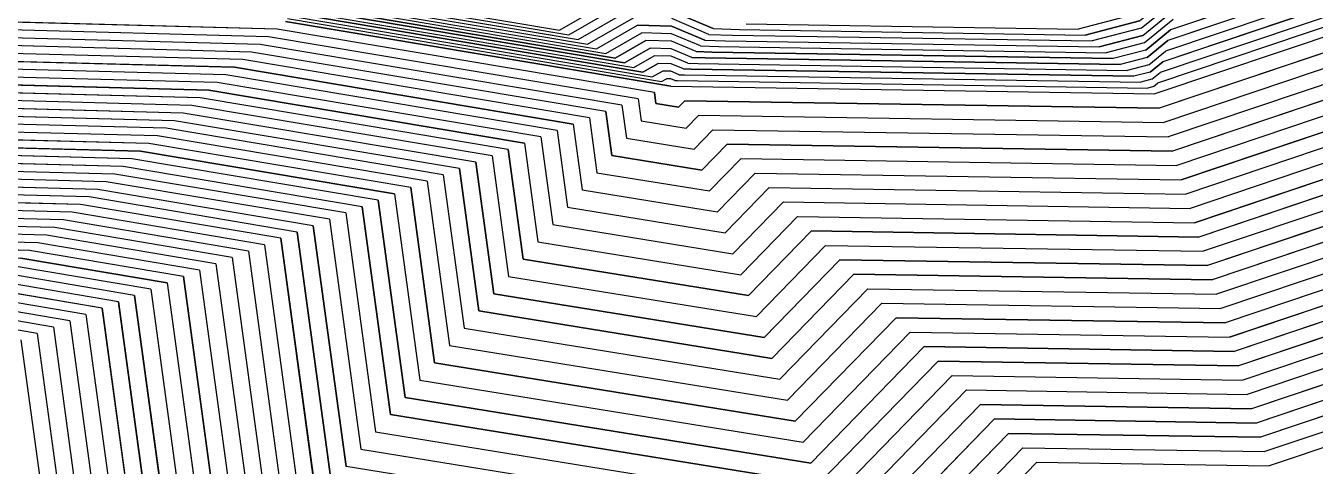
# Model space of a CAD drawing. Extents: x 7084 to 11035, y 13750 to 16729.
# Drawn here: x 8793 to 9570, y 14424 to 14690 of the extents above; entities that cross this region are included whole.
import ezdxf

# ---------------------------------------------------------------- set-up
doc = ezdxf.new("R2010")
doc.units = 0
doc.layers.add('Level 1', color=7, linetype='Continuous')

msp = doc.modelspace()

# ---------------------------------------------------------------- linework, layer by layer
at = {"layer": 'Level 1'}
for p, q in [((9668.2, 14743.65), (9481.11, 14680.63)), ((9663.54, 14747.99), (9482.68, 14687.07)), ((9677.52, 14734.99), (9477.95, 14667.77)), ((9672.86, 14739.32), (9479.53, 14674.2)), ((9686.84, 14726.32), (9474.8, 14654.9)), ((9682.18, 14730.66), (9476.38, 14661.33)), ((9691.5, 14721.99), (9473.23, 14648.47)), ((8960.92, 14710.9), (9120.05, 14684.11)), ((8961.97, 14712.6), (9114.47, 14686.93)), ((9689.79, 14711.9), (9475.88, 14639.84)), ((8955.67, 14702.36), (9147.95, 14670)), ((8956.72, 14704.07), (9142.37, 14672.82)), ((8957.77, 14705.78), (9136.79, 14675.64)), ((8958.82, 14707.48), (9131.21, 14678.47)), ((8959.87, 14709.19), (9125.63, 14681.29)), ((9114.47, 14686.93), (9151.49, 14708.2)), ((9120.05, 14684.11), (9153.99, 14703.61)), ((9464.96, 14688.05), (9487.41, 14706.37)), ((8951.47, 14695.53), (9170.27, 14658.71)), ((8952.52, 14697.24), (9164.69, 14661.53)), ((8953.57, 14698.95), (9159.11, 14664.35)), ((8954.62, 14700.65), (9153.53, 14667.17)), ((9125.63, 14681.29), (9156.48, 14699.01)), ((9207.03, 14687.85), (9182.08, 14698.36)), ((9463.12, 14696.85), (9427.01, 14687.46)), ((9465.88, 14683.65), (9485.83, 14699.93)), ((9688.07, 14701.8), (9478.53, 14631.22)), ((8939.07, 14682.92), (8771.43, 14687.33)), ((8944.22, 14687.52), (8773.09, 14692.02)), ((9171.64, 14649.24), (8944.22, 14687.52)), ((8949.37, 14692.12), (9181.43, 14653.06)), ((9181.43, 14653.06), (8949.37, 14692.12)), ((8950.42, 14693.83), (9175.85, 14655.88)), ((9131.21, 14678.47), (9158.98, 14694.42)), ((9136.79, 14675.64), (9161.47, 14689.82)), ((9181.95, 14689.3), (9161.47, 14689.82)), ((9201.91, 14680.89), (9181.95, 14689.3)), ((9204.47, 14684.37), (9182.02, 14693.83)), ((9207.03, 14687.85), (9222.79, 14687.2)), ((9222.79, 14687.2), (9431.21, 14683.91)), ((9226.92, 14690.61), (9427.01, 14687.46)), ((9464.04, 14692.45), (9431.21, 14683.91)), ((9464.96, 14688.05), (9435.42, 14680.37)), ((9466.79, 14679.25), (9484.26, 14693.5)), ((9467.71, 14674.86), (9482.68, 14687.07)), ((9686.36, 14691.71), (9481.18, 14622.6)), ((8933.92, 14678.32), (8769.78, 14682.64)), ((9161.85, 14645.43), (8939.07, 14682.92)), ((9142.37, 14672.82), (9163.97, 14685.23)), ((9147.95, 14670), (9166.46, 14680.63)), ((9181.89, 14684.77), (9163.97, 14685.23)), ((9181.82, 14680.24), (9166.46, 14680.63)), ((9196.79, 14673.94), (9181.82, 14680.24)), ((9199.35, 14677.42), (9181.89, 14684.77)), ((9201.91, 14680.89), (9214.51, 14680.37)), ((9204.47, 14684.37), (9218.65, 14683.78)), ((9214.51, 14680.37), (9439.62, 14676.82)), ((9218.65, 14683.78), (9435.42, 14680.37)), ((9465.88, 14683.65), (9439.62, 14676.82)), ((9466.79, 14679.25), (9443.82, 14673.28)), ((9468.63, 14670.46), (9481.11, 14680.63)), ((9684.64, 14681.62), (9483.83, 14613.97)), ((8923.62, 14669.13), (8766.47, 14673.26)), ((8928.77, 14673.72), (8768.12, 14677.95)), ((9142.27, 14637.79), (8928.77, 14673.72)), ((9152.06, 14641.61), (8933.92, 14678.32)), ((9153.53, 14667.17), (9168.95, 14676.04)), ((9159.11, 14664.35), (9171.45, 14671.44)), ((9181.76, 14675.71), (9168.95, 14676.04)), ((9181.69, 14671.18), (9171.45, 14671.44)), ((9194.23, 14670.46), (9181.76, 14675.71)), ((9196.79, 14673.94), (9206.24, 14673.54)), ((9199.35, 14677.42), (9210.38, 14676.96)), ((9206.24, 14673.54), (9448.02, 14669.73)), ((9210.38, 14676.96), (9443.82, 14673.28)), ((9467.71, 14674.86), (9448.02, 14669.73)), ((9469.55, 14666.06), (9479.53, 14674.2)), ((9682.92, 14671.52), (9486.48, 14605.35)), ((8913.33, 14659.93), (8763.15, 14663.88)), ((8918.48, 14664.53), (8764.81, 14668.57)), ((9122.69, 14630.15), (8918.48, 14664.53)), ((9132.48, 14633.97), (8923.62, 14669.13)), ((9164.69, 14661.53), (9173.94, 14666.85)), ((9181.62, 14666.65), (9173.94, 14666.85)), ((9189.11, 14663.5), (9181.62, 14666.65)), ((9191.67, 14666.98), (9181.69, 14671.18)), ((9189.11, 14663.5), (9193.84, 14663.3)), ((9191.67, 14666.98), (9197.97, 14666.72)), ((9194.23, 14670.46), (9202.11, 14670.13)), ((9197.97, 14666.72), (9456.42, 14662.65)), ((9202.11, 14670.13), (9452.22, 14666.19)), ((9468.63, 14670.46), (9452.22, 14666.19)), ((9469.55, 14666.06), (9456.42, 14662.65)), ((9470.47, 14661.66), (9477.95, 14667.77)), ((8908.18, 14655.33), (8761.5, 14659.19)), ((9112.9, 14626.34), (8913.33, 14659.93)), ((9170.27, 14658.71), (9176.44, 14662.25)), ((9175.85, 14655.88), (9178.93, 14657.66)), ((9181.56, 14662.12), (9176.44, 14662.25)), ((9181.49, 14657.59), (9178.93, 14657.66)), ((9183.99, 14656.54), (9181.49, 14657.59)), ((9186.55, 14660.02), (9181.56, 14662.12)), ((9183.99, 14656.54), (9185.56, 14656.47)), ((9185.56, 14656.47), (9469.03, 14652.01)), ((9186.55, 14660.02), (9189.7, 14659.89)), ((9189.7, 14659.89), (9464.83, 14655.56)), ((9193.84, 14663.3), (9460.62, 14659.1)), ((9470.47, 14661.66), (9460.62, 14659.1)), ((9471.39, 14657.26), (9464.83, 14655.56)), ((9471.39, 14657.26), (9476.38, 14661.33)), ((9681.21, 14661.43), (9489.13, 14596.73)), ((8897.88, 14646.13), (8758.18, 14649.81)), ((8903.03, 14650.73), (8759.84, 14654.5)), ((9093.32, 14618.7), (8903.03, 14650.73)), ((9103.11, 14622.52), (8908.18, 14655.33)), ((9171.64, 14649.24), (9172.54, 14642.65)), ((9181.43, 14653.06), (9473.23, 14648.47)), ((9472.31, 14652.86), (9469.03, 14652.01)), ((9472.31, 14652.86), (9474.8, 14654.9)), ((9679.49, 14651.33), (9491.78, 14588.1)), ((8887.58, 14636.93), (8754.87, 14640.43)), ((8892.73, 14641.53), (8756.53, 14645.12)), ((9073.74, 14611.07), (8892.73, 14641.53)), ((9083.53, 14614.88), (8897.88, 14646.13)), ((9152.06, 14641.61), (9154.76, 14621.82)), ((9161.85, 14645.43), (9163.65, 14632.23)), ((9172.54, 14642.65), (9186.12, 14640.45)), ((9186.12, 14640.45), (9189.91, 14644.35)), ((9189.91, 14644.35), (9475.88, 14639.84)), ((9677.78, 14641.24), (9494.43, 14579.48)), ((8882.44, 14632.33), (8753.22, 14635.74)), ((9063.95, 14607.25), (8887.58, 14636.93)), ((9132.48, 14633.97), (9136.97, 14600.99)), ((9142.27, 14637.79), (9145.86, 14611.4)), ((9190.81, 14627.83), (9198.4, 14635.63)), ((9198.4, 14635.63), (9478.53, 14631.22)), ((8872.14, 14623.14), (8749.9, 14626.35)), ((8877.29, 14627.74), (8751.56, 14631.04)), ((9044.37, 14599.61), (8877.29, 14627.74)), ((9054.16, 14603.43), (8882.44, 14632.33)), ((9112.9, 14626.34), (9119.19, 14580.16)), ((9122.69, 14630.15), (9128.08, 14590.58)), ((9163.65, 14632.23), (9190.81, 14627.83)), ((9195.5, 14615.22), (9206.88, 14626.92)), ((9206.88, 14626.92), (9481.18, 14622.6)), ((9676.06, 14631.15), (9497.08, 14570.86)), ((8861.84, 14613.94), (8746.59, 14616.97)), ((8866.99, 14618.54), (8748.25, 14621.66)), ((9024.79, 14591.98), (8866.99, 14618.54)), ((9034.58, 14595.79), (8872.14, 14623.14)), ((9093.32, 14618.7), (9101.41, 14559.33)), ((9103.11, 14622.52), (9110.3, 14569.75)), ((9154.76, 14621.82), (9195.5, 14615.22)), ((9200.19, 14602.61), (9215.37, 14618.2)), ((9215.37, 14618.2), (9483.83, 14613.97)), ((9674.35, 14621.05), (9499.73, 14562.23)), ((8856.69, 14609.34), (8744.94, 14612.28)), ((9005.21, 14584.34), (8856.69, 14609.34)), ((9015, 14588.16), (8861.84, 14613.94)), ((9073.74, 14611.07), (9083.63, 14538.5)), ((9083.53, 14614.88), (9092.52, 14548.92)), ((9145.86, 14611.4), (9200.19, 14602.61)), ((9204.88, 14590), (9223.86, 14609.49)), ((9223.86, 14609.49), (9486.48, 14605.35)), ((9672.63, 14610.96), (9502.37, 14553.61)), ((8846.4, 14600.14), (8741.62, 14602.9)), ((8851.54, 14604.74), (8743.28, 14607.59)), ((8995.42, 14580.52), (8851.54, 14604.74)), ((9054.16, 14603.43), (9065.85, 14517.68)), ((9063.95, 14607.25), (9074.74, 14528.09)), ((8841.25, 14595.54), (8739.97, 14598.21)), ((8975.84, 14572.89), (8841.25, 14595.54)), ((8985.63, 14576.71), (8846.4, 14600.14)), ((9034.58, 14595.79), (9048.06, 14496.85)), ((9044.37, 14599.61), (9056.95, 14507.26)), ((9136.97, 14600.99), (9204.88, 14590)), ((9209.57, 14577.38), (9232.34, 14600.77)), ((9232.34, 14600.77), (9489.13, 14596.73)), ((9670.91, 14600.87), (9505.02, 14544.99)), ((8830.95, 14586.35), (8736.66, 14588.83)), ((8836.1, 14590.94), (8738.31, 14593.52)), ((8956.26, 14565.25), (8830.95, 14586.35)), ((8966.05, 14569.07), (8836.1, 14590.94)), ((9015, 14588.16), (9030.28, 14476.02)), ((9024.79, 14591.98), (9039.17, 14486.43)), ((9128.08, 14590.58), (9209.57, 14577.38)), ((9214.26, 14564.77), (9240.83, 14592.06)), ((9240.83, 14592.06), (9491.78, 14588.1)), ((9669.2, 14590.77), (9507.67, 14536.36)), ((8820.65, 14577.15), (8733.34, 14579.45)), ((8825.8, 14581.75), (8735, 14584.14)), ((8946.47, 14561.44), (8825.8, 14581.75)), ((8995.42, 14580.52), (9012.5, 14455.19)), ((9005.21, 14584.34), (9021.39, 14465.61)), ((9119.19, 14580.16), (9214.26, 14564.77)), ((9218.95, 14552.16), (9249.31, 14583.34)), ((9249.31, 14583.34), (9494.43, 14579.48)), ((9667.48, 14580.68), (9510.32, 14527.74)), ((8815.51, 14572.55), (8731.69, 14574.75)), ((8926.89, 14553.8), (8815.51, 14572.55)), ((8936.68, 14557.62), (8820.65, 14577.15)), ((8975.84, 14572.89), (8994.72, 14434.36)), ((8985.63, 14576.71), (9003.61, 14444.78)), ((9223.65, 14539.54), (9257.8, 14574.62)), ((9257.8, 14574.62), (9497.08, 14570.86)), ((9665.77, 14570.59), (9512.97, 14519.12)), ((8805.21, 14563.35), (8728.38, 14565.37)), ((8810.36, 14567.95), (8730.03, 14570.06)), ((8907.32, 14546.16), (8805.21, 14563.35)), ((8917.11, 14549.98), (8810.36, 14567.95)), ((8956.26, 14565.25), (8976.94, 14413.54)), ((8966.05, 14569.07), (8985.83, 14423.95)), ((9110.3, 14569.75), (9218.95, 14552.16)), ((9228.34, 14526.93), (9266.28, 14565.91)), ((9266.28, 14565.91), (9499.73, 14562.23)), ((8794.91, 14554.15), (8725.06, 14555.99)), ((8800.06, 14558.75), (8726.72, 14560.68)), ((8897.53, 14542.35), (8800.06, 14558.75)), ((8936.68, 14557.62), (8959.15, 14392.71)), ((8946.47, 14561.44), (8968.05, 14403.12)), ((9101.41, 14559.33), (9223.65, 14539.54)), ((9233.03, 14514.32), (9274.77, 14557.19)), ((9274.77, 14557.19), (9502.37, 14553.61)), ((9664.05, 14560.49), (9515.62, 14510.49)), ((8877.95, 14534.71), (8789.76, 14549.55)), ((8887.74, 14538.53), (8794.91, 14554.15)), ((8917.11, 14549.98), (8941.37, 14371.88)), ((8926.89, 14553.8), (8950.26, 14382.29)), ((9092.52, 14548.92), (9228.34, 14526.93)), ((9237.72, 14501.71), (9283.26, 14548.48)), ((9283.26, 14548.48), (9505.02, 14544.99)), ((9662.33, 14550.4), (9518.27, 14501.87)), ((8858.37, 14527.08), (8779.47, 14540.36)), ((8868.16, 14530.89), (8784.61, 14544.96)), ((8897.53, 14542.35), (8923.59, 14351.05)), ((8907.32, 14546.16), (8932.48, 14361.46)), ((9242.41, 14489.09), (9291.74, 14539.76)), ((9291.74, 14539.76), (9507.67, 14536.36)), ((9660.62, 14540.3), (9520.92, 14493.25)), ((8848.58, 14523.26), (8774.32, 14535.76)), ((8877.95, 14534.71), (8905.81, 14330.22)), ((8887.74, 14538.53), (8914.7, 14340.64)), ((9083.63, 14538.5), (9233.03, 14514.32)), ((8829, 14515.62), (8764.02, 14526.56)), ((8838.79, 14519.44), (8769.17, 14531.16)), ((8858.37, 14527.08), (8888.03, 14309.39)), ((8868.16, 14530.89), (8896.92, 14319.81)), ((9074.74, 14528.09), (9237.72, 14501.71)), ((9247.1, 14476.48), (9300.23, 14531.05)), ((9300.23, 14531.05), (9510.32, 14527.74)), ((9658.9, 14530.21), (9523.57, 14484.63)), ((8809.42, 14507.99), (8753.72, 14517.36)), ((8819.21, 14511.8), (8758.87, 14521.96)), ((8838.79, 14519.44), (8870.25, 14288.57)), ((8848.58, 14523.26), (8879.14, 14298.98)), ((9065.85, 14517.68), (9242.41, 14489.09)), ((9251.79, 14463.87), (9308.71, 14522.33)), ((9308.71, 14522.33), (9512.97, 14519.12)), ((9657.19, 14520.12), (9526.22, 14476)), ((8799.63, 14504.17), (8748.58, 14512.76)), ((8819.21, 14511.8), (8852.46, 14267.74)), ((8829, 14515.62), (8861.35, 14278.15)), ((9256.48, 14451.25), (9317.2, 14513.62)), ((9317.2, 14513.62), (9515.62, 14510.49)), ((9655.47, 14510.02), (9528.87, 14467.38)), ((8789.84, 14500.35), (8825.79, 14236.49)), ((8799.63, 14504.17), (8834.68, 14246.91)), ((8809.42, 14507.99), (8843.57, 14257.32)), ((9056.95, 14507.26), (9247.1, 14476.48)), ((9261.17, 14438.64), (9325.68, 14504.9)), ((9325.68, 14504.9), (9518.27, 14501.87)), ((9048.06, 14496.85), (9251.79, 14463.87)), ((9265.86, 14426.03), (9334.17, 14496.19)), ((9334.17, 14496.19), (9520.92, 14493.25)), ((9653.76, 14499.93), (9531.52, 14458.76)), ((9039.17, 14486.43), (9256.48, 14451.25)), ((9270.55, 14413.41), (9342.66, 14487.47)), ((9342.66, 14487.47), (9523.57, 14484.63)), ((9652.04, 14489.84), (9534.17, 14450.13)), ((9275.24, 14400.8), (9351.14, 14478.76)), ((9351.14, 14478.76), (9526.22, 14476)), ((9650.32, 14479.74), (9536.82, 14441.51)), ((9030.28, 14476.02), (9261.17, 14438.64)), ((9279.93, 14388.19), (9359.63, 14470.04)), ((9359.63, 14470.04), (9528.87, 14467.38)), ((9648.61, 14469.65), (9539.47, 14432.89)), ((9021.39, 14465.61), (9265.86, 14426.03)), ((9012.5, 14455.19), (9270.55, 14413.41)), ((9284.63, 14375.58), (9368.11, 14461.33)), ((9368.11, 14461.33), (9531.52, 14458.76)), ((9646.89, 14459.55), (9542.12, 14424.26)), ((9289.32, 14362.96), (9376.6, 14452.61)), ((9376.6, 14452.61), (9534.17, 14450.13)), ((9003.61, 14444.78), (9275.24, 14400.8)), ((9294.01, 14350.35), (9385.08, 14443.9)), ((9385.08, 14443.9), (9536.82, 14441.51)), ((8994.72, 14434.36), (9279.93, 14388.19)), ((9298.7, 14337.74), (9393.57, 14435.18)), ((9393.57, 14435.18), (9539.47, 14432.89)), ((9303.39, 14325.12), (9402.06, 14426.47)), ((9402.06, 14426.47), (9542.12, 14424.26))]:
    msp.add_line(p, q, dxfattribs=at)
for points in [[(8949.3, 16008.69), (9226.13, 15817.39), (9301.12, 15815.05), (9343.31, 15800.2), (9386.27, 15783.8), (9758.67, 15882.75), (9876.63, 15850.72), (10071.07, 15596.75), (10087.55, 15382.37), (10086.77, 15289.41), (10058.64, 15167.54), (10022.39, 14560.67), (9997.39, 14520.83), (9634.88, 14388.9), (9560.67, 14363.9), (9461.46, 14365.46), (9336.22, 14236.83), (8888.03, 14309.39), (8858.37, 14527.08), (8779.47, 14540.36), (8720.09, 14541.92), (8671.66, 14541.92), (8642.76, 14551.29), (8260.47, 14703.01)], [(8949.3, 16008.69), (9226.13, 15817.39), (9301.12, 15815.05), (9343.31, 15800.2), (9386.27, 15783.8), (9758.67, 15882.75), (9876.63, 15850.72), (10071.07, 15596.75), (10087.55, 15382.37), (10086.77, 15289.41), (10058.64, 15167.54), (10022.39, 14560.67), (9997.39, 14520.83), (9634.88, 14388.9), (9560.67, 14363.9), (9461.46, 14365.46), (9336.22, 14236.83), (8888.03, 14309.39), (8858.37, 14527.08), (8779.47, 14540.36), (8720.09, 14541.92), (8671.66, 14541.92), (8642.76, 14551.29), (8260.47, 14703.01)], [(9878.24, 15873.73), (10084.47, 15604.37), (10101.94, 15377), (10101.25, 15294.97), (10076.44, 15187.44), (10037.99, 14543.79), (10015.93, 14508.64), (9631.45, 14368.71), (9565.97, 14346.65), (9478.43, 14348.03), (9345.61, 14211.61), (8870.25, 14288.57), (8838.79, 14519.44), (8769.17, 14531.16), (8716.78, 14532.54), (8674.05, 14532.54), (8648.54, 14540.81), (8243.09, 14701.72)], [(9878.24, 15873.73), (10084.47, 15604.37), (10101.94, 15377), (10101.25, 15294.97), (10076.44, 15187.44), (10037.99, 14543.79), (10015.93, 14508.64), (9631.45, 14368.71), (9565.97, 14346.65), (9478.43, 14348.03), (9345.61, 14211.61), (8870.25, 14288.57), (8838.79, 14519.44), (8769.17, 14531.16), (8716.78, 14532.54), (8674.05, 14532.54), (8648.54, 14540.81), (8243.09, 14701.72)], [(9877.44, 15862.22), (10077.77, 15600.56), (10094.75, 15379.68), (10094.01, 15292.19), (10067.54, 15177.49), (10030.19, 14552.23), (10006.66, 14514.73), (9633.17, 14378.81), (9563.32, 14355.28), (9469.94, 14356.75), (9340.92, 14224.22), (8879.14, 14298.98), (8848.58, 14523.26), (8774.32, 14535.76), (8718.44, 14537.23), (8672.85, 14537.23), (8645.65, 14546.05), (8251.78, 14702.37)], [(9877.44, 15862.22), (10077.77, 15600.56), (10094.75, 15379.68), (10094.01, 15292.19), (10067.54, 15177.49), (10030.19, 14552.23), (10006.66, 14514.73), (9633.17, 14378.81), (9563.32, 14355.28), (9469.94, 14356.75), (9340.92, 14224.22), (8879.14, 14298.98), (8848.58, 14523.26), (8774.32, 14535.76), (8718.44, 14537.23), (8672.85, 14537.23), (8645.65, 14546.05), (8251.78, 14702.37)], [(8277.85, 14704.3), (8636.97, 14561.78), (8669.27, 14551.3), (8723.41, 14551.3), (8789.76, 14549.55), (8877.95, 14534.71), (8905.81, 14330.22), (9326.84, 14262.06), (9444.48, 14382.89), (9555.37, 14381.15), (9638.31, 14409.09), (9978.86, 14533.02), (10006.8, 14577.55), (10040.85, 15147.64), (10072.28, 15283.84), (10073.15, 15387.74), (10057.68, 15589.13), (9875.02, 15827.7)], [(8277.85, 14704.3), (8636.97, 14561.78), (8669.27, 14551.3), (8723.41, 14551.3), (8789.76, 14549.55), (8877.95, 14534.71), (8905.81, 14330.22), (9326.84, 14262.06), (9444.48, 14382.89), (9555.37, 14381.15), (9638.31, 14409.09), (9978.86, 14533.02), (10006.8, 14577.55), (10040.85, 15147.64), (10072.28, 15283.84), (10073.15, 15387.74), (10057.68, 15589.13), (9875.02, 15827.7)], [(9874.21, 15816.2), (10050.98, 15585.32), (10065.96, 15390.43), (10065.04, 15281.06), (10031.95, 15137.69), (9999, 14585.99), (9969.59, 14539.12), (9640.03, 14419.18), (9552.72, 14389.77), (9436, 14391.61), (9322.15, 14274.67), (8914.7, 14340.64), (8887.74, 14538.53), (8794.91, 14554.15), (8725.06, 14555.99), (8668.08, 14555.99), (8634.08, 14567.02), (8286.54, 14704.95)], [(9874.21, 15816.2), (10050.98, 15585.32), (10065.96, 15390.43), (10065.04, 15281.06), (10031.95, 15137.69), (9999, 14585.99), (9969.59, 14539.12), (9640.03, 14419.18), (9552.72, 14389.77), (9436, 14391.61), (9322.15, 14274.67), (8914.7, 14340.64), (8887.74, 14538.53), (8794.91, 14554.15), (8725.06, 14555.99), (8668.08, 14555.99), (8634.08, 14567.02), (8286.54, 14704.95)], [(9869.38, 15747.16), (10010.79, 15562.46), (10022.77, 15406.55), (10021.58, 15264.37), (9978.57, 15077.98), (9952.2, 14636.62), (9913.97, 14575.69), (9650.32, 14479.74), (9536.82, 14441.51), (9385.08, 14443.9), (9294.01, 14350.35), (8968.05, 14403.12), (8946.47, 14561.44), (8825.8, 14581.75), (8735, 14584.14), (8660.92, 14584.14), (8616.72, 14598.47), (8338.69, 14708.81)], [(9869.38, 15747.16), (10010.79, 15562.46), (10022.77, 15406.55), (10021.58, 15264.37), (9978.57, 15077.98), (9952.2, 14636.62), (9913.97, 14575.69), (9650.32, 14479.74), (9536.82, 14441.51), (9385.08, 14443.9), (9294.01, 14350.35), (8968.05, 14403.12), (8946.47, 14561.44), (8825.8, 14581.75), (8735, 14584.14), (8660.92, 14584.14), (8616.72, 14598.47), (8338.69, 14708.81)], [(9357.48, 15720.98), (9435.83, 15691.07), (9650.25, 15748.04), (9865.35, 15689.63), (9977.3, 15543.41), (9986.79, 15419.98), (9985.36, 15250.46), (9934.08, 15028.23), (9913.21, 14678.82), (9867.62, 14606.17), (9658.9, 14530.21), (9523.57, 14484.63), (9342.66, 14487.47), (9270.55, 14413.41), (9012.5, 14455.19), (8995.42, 14580.52), (8851.54, 14604.74), (8743.28, 14607.59), (8654.96, 14607.59), (8602.25, 14624.68), (8382.15, 14712.04)], [(9357.48, 15720.98), (9435.83, 15691.07), (9650.25, 15748.04), (9865.35, 15689.63), (9977.3, 15543.41), (9986.79, 15419.98), (9985.36, 15250.46), (9934.08, 15028.23), (9913.21, 14678.82), (9867.62, 14606.17), (9658.9, 14530.21), (9523.57, 14484.63), (9342.66, 14487.47), (9270.55, 14413.41), (9012.5, 14455.19), (8995.42, 14580.52), (8851.54, 14604.74), (8743.28, 14607.59), (8654.96, 14607.59), (8602.25, 14624.68), (8382.15, 14712.04)], [(9279.09, 15743.27), (9358.5, 15715.33), (9439.37, 15684.45), (9642.5, 15738.42), (9864.55, 15678.13), (9970.6, 15539.6), (9979.59, 15422.67), (9978.12, 15247.68), (9925.18, 15018.28), (9905.41, 14687.26), (9858.35, 14612.27), (9660.62, 14540.3), (9520.92, 14493.25), (9334.17, 14496.19), (9265.86, 14426.03), (9021.39, 14465.61), (9005.21, 14584.34), (8856.69, 14609.34)], [(9279.09, 15743.27), (9358.5, 15715.33), (9439.37, 15684.45), (9642.5, 15738.42), (9864.55, 15678.13), (9970.6, 15539.6), (9979.59, 15422.67), (9978.12, 15247.68), (9925.18, 15018.28), (9905.41, 14687.26), (9858.35, 14612.27), (9660.62, 14540.3), (9520.92, 14493.25), (9334.17, 14496.19), (9265.86, 14426.03), (9021.39, 14465.61), (9005.21, 14584.34), (8856.69, 14609.34)], [(9325.68, 14504.9), (9518.27, 14501.87), (9662.33, 14550.4), (9849.08, 14618.36), (9897.61, 14695.7), (9916.29, 15008.33), (9970.88, 15244.9), (9972.39, 15425.35), (9963.9, 15535.79), (9863.74, 15666.62), (9634.76, 15728.8), (9442.91, 15677.82), (9359.51, 15709.67), (9277.62, 15738.48)], [(9325.68, 14504.9), (9518.27, 14501.87), (9662.33, 14550.4), (9849.08, 14618.36), (9897.61, 14695.7), (9916.29, 15008.33), (9970.88, 15244.9), (9972.39, 15425.35), (9963.9, 15535.79), (9863.74, 15666.62), (9634.76, 15728.8), (9442.91, 15677.82), (9359.51, 15709.67), (9277.62, 15738.48)], [(9868.57, 15735.66), (10004.09, 15558.65), (10015.58, 15409.23), (10014.34, 15261.59), (9969.67, 15068.03), (9944.4, 14645.06), (9904.7, 14581.79), (9652.04, 14489.84), (9534.17, 14450.13), (9376.6, 14452.61), (9289.32, 14362.96), (8976.94, 14413.54), (8956.26, 14565.25), (8830.95, 14586.35), (8736.66, 14588.83), (8659.73, 14588.83), (8613.82, 14603.72), (8347.38, 14709.46)], [(9868.57, 15735.66), (10004.09, 15558.65), (10015.58, 15409.23), (10014.34, 15261.59), (9969.67, 15068.03), (9944.4, 14645.06), (9904.7, 14581.79), (9652.04, 14489.84), (9534.17, 14450.13), (9376.6, 14452.61), (9289.32, 14362.96), (8976.94, 14413.54), (8956.26, 14565.25), (8830.95, 14586.35), (8736.66, 14588.83), (8659.73, 14588.83), (8613.82, 14603.72), (8347.38, 14709.46)], [(9684.64, 14681.62), (9483.83, 14613.97), (9215.37, 14618.2), (9200.19, 14602.61), (9145.86, 14611.4), (9142.27, 14637.79), (8928.77, 14673.72), (8768.12, 14677.95), (8637.06, 14677.95), (8558.85, 14703.32), (8512.51, 14721.71), (8491.38, 14787.24), (8529.43, 14916.18), (8514.63, 15055.69), (8496.65, 15105.27), (8505.11, 15210.96), (8540.26, 15229.35), (8545.53, 15229.03), (8604.72, 15351.63), (8619.06, 15353.84), (8669.79, 15425.71), (8680.45, 15420.56), (8752.08, 15401.89), (8828.92, 15449.91)], [(9684.64, 14681.62), (9483.83, 14613.97), (9215.37, 14618.2), (9200.19, 14602.61), (9145.86, 14611.4), (9142.27, 14637.79), (8928.77, 14673.72), (8768.12, 14677.95), (8637.06, 14677.95), (8558.85, 14703.32), (8512.51, 14721.71), (8491.38, 14787.24), (8529.43, 14916.18), (8514.63, 15055.69), (8496.65, 15105.27), (8505.11, 15210.96), (8540.26, 15229.35), (8545.53, 15229.03), (8604.72, 15351.63), (8619.06, 15353.84), (8669.79, 15425.71), (8680.45, 15420.56), (8752.08, 15401.89), (8828.92, 15449.91)], [(9965.2, 15428.04), (9963.63, 15242.11), (9907.39, 14998.38), (9889.81, 14704.14), (9839.81, 14624.46), (9664.05, 14560.49), (9515.62, 14510.49), (9317.2, 14513.62), (9256.48, 14451.25), (9039.17, 14486.43), (9024.79, 14591.98), (8866.99, 14618.54), (8748.25, 14621.66), (8651.38, 14621.66), (8593.57, 14640.41), (8408.22, 14713.97), (8392.6, 14762.41), (8420.72, 14857.71), (8409.78, 14960.83), (8337.88, 15159.12)], [(9965.2, 15428.04), (9963.63, 15242.11), (9907.39, 14998.38), (9889.81, 14704.14), (9839.81, 14624.46), (9664.05, 14560.49), (9515.62, 14510.49), (9317.2, 14513.62), (9256.48, 14451.25), (9039.17, 14486.43), (9024.79, 14591.98), (8866.99, 14618.54), (8748.25, 14621.66), (8651.38, 14621.66), (8593.57, 14640.41), (8408.22, 14713.97), (8392.6, 14762.41), (8420.72, 14857.71), (8409.78, 14960.83), (8337.88, 15159.12)], [(10008.38, 15411.92), (10007.09, 15258.81), (9960.77, 15058.08), (9936.6, 14653.5), (9895.43, 14587.88), (9653.76, 14499.93), (9531.52, 14458.76), (9368.11, 14461.33), (9284.63, 14375.58), (8985.83, 14423.95), (8966.05, 14569.07), (8836.1, 14590.94), (8738.31, 14593.52), (8658.54, 14593.52), (8610.93, 14608.96), (8356.07, 14710.1)], [(10008.38, 15411.92), (10007.09, 15258.81), (9960.77, 15058.08), (9936.6, 14653.5), (9895.43, 14587.88), (9653.76, 14499.93), (9531.52, 14458.76), (9368.11, 14461.33), (9284.63, 14375.58), (8985.83, 14423.95), (8966.05, 14569.07), (8836.1, 14590.94), (8738.31, 14593.52), (8658.54, 14593.52), (8610.93, 14608.96), (8356.07, 14710.1)], [(9689.79, 14711.9), (9475.88, 14639.84), (9189.91, 14644.35), (9186.12, 14640.45), (9172.54, 14642.65), (9171.64, 14649.24), (8944.22, 14687.52), (8773.09, 14692.02), (8633.49, 14692.02), (8550.17, 14719.05), (8538.59, 14723.64), (8516.07, 14793.44), (8556.6, 14930.8), (8540.84, 15079.41), (8536.35, 15091.8), (8545.35, 15204.39), (8554.14, 15208.98), (8555.46, 15208.91), (8618.51, 15339.5)], [(9689.79, 14711.9), (9475.88, 14639.84), (9189.91, 14644.35), (9186.12, 14640.45), (9172.54, 14642.65), (9171.64, 14649.24), (8944.22, 14687.52), (8773.09, 14692.02), (8633.49, 14692.02), (8550.17, 14719.05), (8538.59, 14723.64), (8516.07, 14793.44), (8556.6, 14930.8), (8540.84, 15079.41), (8536.35, 15091.8), (8545.35, 15204.39), (8554.14, 15208.98), (8555.46, 15208.91), (8618.51, 15339.5)], [(8531.01, 15242.92), (8478.28, 15215.34), (8470.19, 15114.24), (8497.15, 15039.88), (8511.31, 14906.44), (8474.91, 14783.1), (8495.13, 14720.42), (8564.64, 14692.83), (8639.45, 14668.57), (8764.81, 14668.57), (8918.48, 14664.53), (9122.69, 14630.15), (9128.08, 14590.58), (9209.57, 14577.38), (9232.34, 14600.77), (9489.13, 14596.73), (9681.21, 14661.43)], [(8531.01, 15242.92), (8478.28, 15215.34), (8470.19, 15114.24), (8497.15, 15039.88), (8511.31, 14906.44), (8474.91, 14783.1), (8495.13, 14720.42), (8564.64, 14692.83), (8639.45, 14668.57), (8764.81, 14668.57), (8918.48, 14664.53), (9122.69, 14630.15), (9128.08, 14590.58), (9209.57, 14577.38), (9232.34, 14600.77), (9489.13, 14596.73), (9681.21, 14661.43)], [(9669.2, 14590.77), (9507.67, 14536.36), (9291.74, 14539.76), (9242.41, 14489.09), (9065.85, 14517.68), (9054.16, 14603.43), (8882.44, 14632.33), (8753.22, 14635.74), (8647.8, 14635.74), (8584.89, 14656.14), (8434.29, 14715.91), (8417.29, 14768.61), (8447.9, 14872.33), (8435.99, 14984.55), (8377.57, 15145.66)], [(9669.2, 14590.77), (9507.67, 14536.36), (9291.74, 14539.76), (9242.41, 14489.09), (9065.85, 14517.68), (9054.16, 14603.43), (8882.44, 14632.33), (8753.22, 14635.74), (8647.8, 14635.74), (8584.89, 14656.14), (8434.29, 14715.91), (8417.29, 14768.61), (8447.9, 14872.33), (8435.99, 14984.55), (8377.57, 15145.66)], [(9670.91, 14600.87), (9505.02, 14544.99), (9283.26, 14548.48), (9237.72, 14501.71), (9074.74, 14528.09), (9063.95, 14607.25), (8887.58, 14636.93), (8754.87, 14640.43), (8646.61, 14640.43), (8582, 14661.38), (8442.99, 14716.55), (8425.52, 14770.68), (8456.95, 14877.2), (8444.73, 14992.45), (8390.8, 15141.17)], [(9670.91, 14600.87), (9505.02, 14544.99), (9283.26, 14548.48), (9237.72, 14501.71), (9074.74, 14528.09), (9063.95, 14607.25), (8887.58, 14636.93), (8754.87, 14640.43), (8646.61, 14640.43), (8582, 14661.38), (8442.99, 14716.55), (8425.52, 14770.68), (8456.95, 14877.2), (8444.73, 14992.45), (8390.8, 15141.17)], [(9674.35, 14621.05), (9499.73, 14562.23), (9266.28, 14565.91), (9228.34, 14526.93), (9092.52, 14548.92), (9083.53, 14614.88), (8897.88, 14646.13), (8758.18, 14649.81), (8644.22, 14649.81), (8576.21, 14671.86), (8460.37, 14717.84), (8441.99, 14774.82), (8475.07, 14886.95)], [(9674.35, 14621.05), (9499.73, 14562.23), (9266.28, 14565.91), (9228.34, 14526.93), (9092.52, 14548.92), (9083.53, 14614.88), (8897.88, 14646.13), (8758.18, 14649.81), (8644.22, 14649.81), (8576.21, 14671.86), (8460.37, 14717.84), (8441.99, 14774.82), (8475.07, 14886.95)], [(8773.43, 14731.51), (8804.94, 14710.5), (8929.67, 14707.22), (8959.87, 14709.19), (9125.63, 14681.29), (9156.48, 14699.01), (9182.08, 14698.36), (9207.03, 14687.85), (9222.79, 14687.2), (9431.21, 14683.91), (9464.04, 14692.45), (9488.98, 14712.8), (9644.89, 14765.32)], [(8773.43, 14731.51), (8804.94, 14710.5), (8929.67, 14707.22), (8959.87, 14709.19), (9125.63, 14681.29), (9156.48, 14699.01), (9182.08, 14698.36), (9207.03, 14687.85), (9222.79, 14687.2), (9431.21, 14683.91), (9464.04, 14692.45), (9488.98, 14712.8), (9644.89, 14765.32)], [(8773.7, 14724.55), (8798.9, 14707.74), (8933.61, 14704.2), (8957.77, 14705.78), (9136.79, 14675.64), (9161.47, 14689.82), (9181.95, 14689.3), (9201.91, 14680.89), (9214.51, 14680.37), (9439.62, 14676.82), (9465.88, 14683.65), (9485.83, 14699.93), (9654.22, 14756.65)], [(8773.7, 14724.55), (8798.9, 14707.74), (8933.61, 14704.2), (8957.77, 14705.78), (9136.79, 14675.64), (9161.47, 14689.82), (9181.95, 14689.3), (9201.91, 14680.89), (9214.51, 14680.37), (9439.62, 14676.82), (9465.88, 14683.65), (9485.83, 14699.93), (9654.22, 14756.65)], [(9663.54, 14747.99), (9482.68, 14687.07), (9467.71, 14674.86), (9448.02, 14669.73), (9206.24, 14673.54), (9196.79, 14673.94), (9181.82, 14680.24), (9166.46, 14680.63), (9147.95, 14670), (8955.67, 14702.36), (8937.55, 14701.18), (8792.86, 14704.99), (8773.96, 14717.59)], [(9663.54, 14747.99), (9482.68, 14687.07), (9467.71, 14674.86), (9448.02, 14669.73), (9206.24, 14673.54), (9196.79, 14673.94), (9181.82, 14680.24), (9166.46, 14680.63), (9147.95, 14670), (8955.67, 14702.36), (8937.55, 14701.18), (8792.86, 14704.99), (8773.96, 14717.59)], [(9668.2, 14743.65), (9481.11, 14680.63), (9468.63, 14670.46), (9452.22, 14666.19), (9202.11, 14670.13), (9194.23, 14670.46), (9181.76, 14675.71), (9168.95, 14676.04), (9153.53, 14667.17), (8954.62, 14700.65), (8939.52, 14699.67), (8789.84, 14703.61)], [(9668.2, 14743.65), (9481.11, 14680.63), (9468.63, 14670.46), (9452.22, 14666.19), (9202.11, 14670.13), (9194.23, 14670.46), (9181.76, 14675.71), (9168.95, 14676.04), (9153.53, 14667.17), (8954.62, 14700.65), (8939.52, 14699.67), (8789.84, 14703.61)], [(9677.52, 14734.99), (9477.95, 14667.77), (9470.47, 14661.66), (9460.62, 14659.1), (9193.84, 14663.3), (9189.11, 14663.5), (9181.62, 14666.65), (9173.94, 14666.85), (9164.69, 14661.53), (8952.52, 14697.24), (8943.46, 14696.65), (8783.8, 14700.85)], [(9677.52, 14734.99), (9477.95, 14667.77), (9470.47, 14661.66), (9460.62, 14659.1), (9193.84, 14663.3), (9189.11, 14663.5), (9181.62, 14666.65), (9173.94, 14666.85), (9164.69, 14661.53), (8952.52, 14697.24), (8943.46, 14696.65), (8783.8, 14700.85)], [(8469.06, 14718.48), (8573.32, 14677.11), (8643.03, 14654.5), (8759.84, 14654.5), (8903.03, 14650.73), (9093.32, 14618.7), (9101.41, 14559.33), (9223.65, 14539.54), (9257.8, 14574.62), (9497.08, 14570.86), (9676.06, 14631.15)], [(8469.06, 14718.48), (8573.32, 14677.11), (8643.03, 14654.5), (8759.84, 14654.5), (8903.03, 14650.73), (9093.32, 14618.7), (9101.41, 14559.33), (9223.65, 14539.54), (9257.8, 14574.62), (9497.08, 14570.86), (9676.06, 14631.15)], [(8856.69, 14609.34), (8744.94, 14612.28), (8653.77, 14612.28), (8599.36, 14629.93), (8390.84, 14712.68)], [(8856.69, 14609.34), (8744.94, 14612.28), (8653.77, 14612.28), (8599.36, 14629.93), (8390.84, 14712.68)], [(8399.53, 14713.33), (8596.46, 14635.17), (8652.57, 14616.97), (8746.59, 14616.97), (8861.84, 14613.94), (9015, 14588.16), (9030.28, 14476.02), (9261.17, 14438.64), (9325.68, 14504.9)], [(8399.53, 14713.33), (8596.46, 14635.17), (8652.57, 14616.97), (8746.59, 14616.97), (8861.84, 14613.94), (9015, 14588.16), (9030.28, 14476.02), (9261.17, 14438.64), (9325.68, 14504.9)]]:
    msp.add_lwpolyline(points, dxfattribs=at)

doc.saveas('drawing.dxf')
